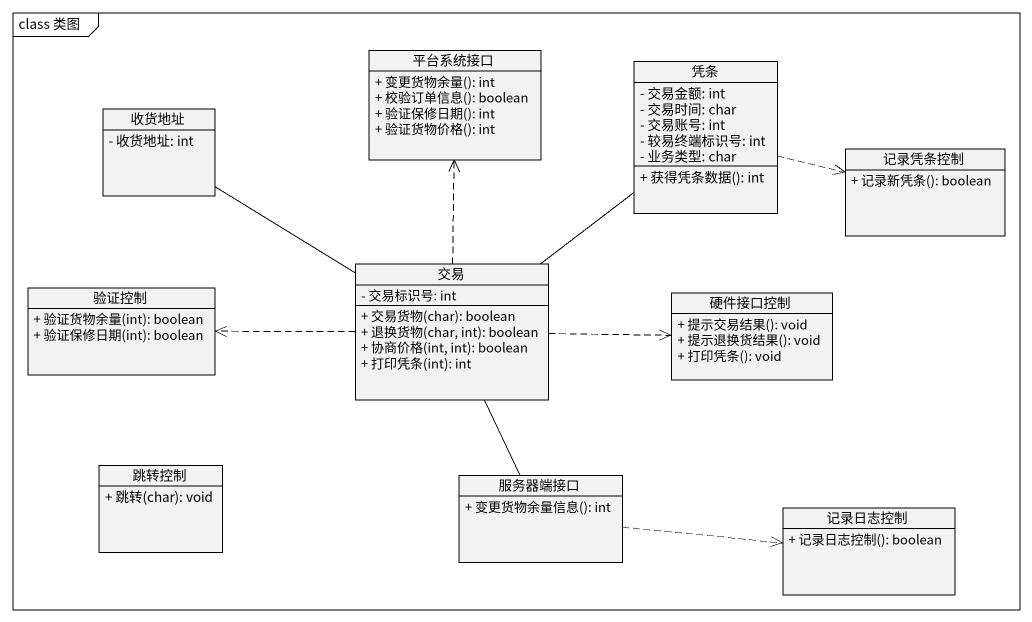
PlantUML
@startuml
mainframe class 类图
hide circle
hide empty members
skinparam classAttributeIconSize 0
class 平台系统接口 {
  + 变更货物余量(): int
  + 校验订单信息(): boolean
  + 验证保修日期(): int
  + 验证货物价格(): int
}
class 凭条 {
  - 交易金额: int
  - 交易时间: char
  - 交易账号: int
  - 较易终端标识号: int
  - 业务类型: char
  + 获得凭条数据(): int
}
class 收货地址 {
  - 收货地址: int
}
class 记录凭条控制 {
  + 记录新凭条(): boolean
}
class 交易 {
  - 交易标识号: int
  + 交易货物(char): boolean
  + 退换货物(char, int): boolean
  + 协商价格(int, int): boolean
  + 打印凭条(int): int
}
class 验证控制 {
  + 验证货物余量(int): boolean
  + 验证保修日期(int): boolean
}
class 硬件接口控制 {
  + 提示交易结果(): void
  + 提示退换货结果(): void
  + 打印凭条(): void
}
class 跳转控制 {
  + 跳转(char): void
}
class 服务器端接口 {
  + 变更货物余量信息(): int
}
class 记录日志控制 {
  + 记录日志控制(): boolean
}
凭条 .right.> 记录凭条控制
凭条 -- 交易
收货地址 -- 交易
交易 .up.> 平台系统接口
交易 .left.> 验证控制
交易 .right.> 硬件接口控制
交易 -- 服务器端接口
服务器端接口 .right.> 记录日志控制
@enduml
